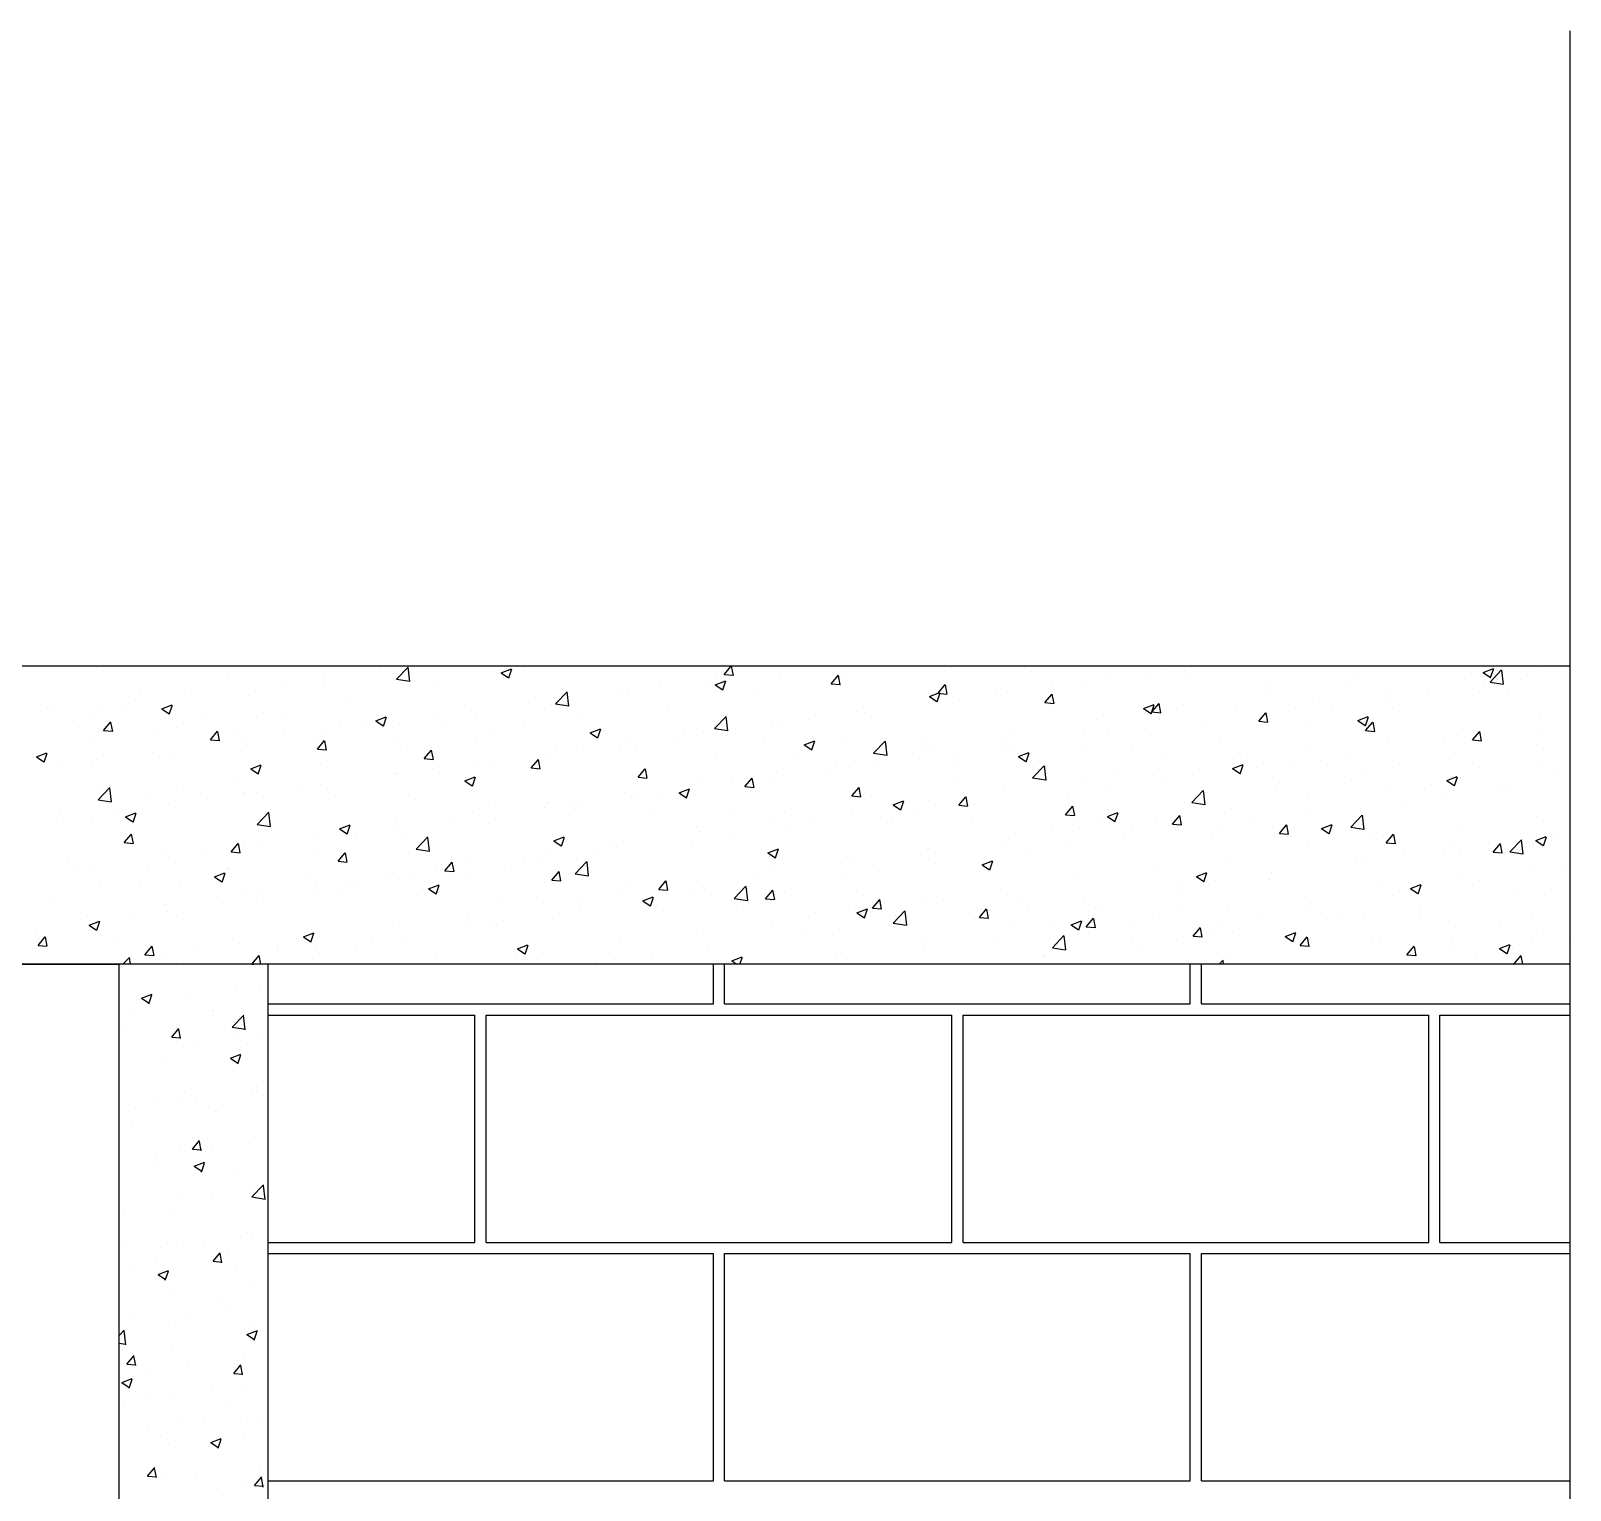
# Model space of a CAD drawing. Header units: metres. Extents: x 605 to 716, y 216 to 296.
# Drawn here: x 622.98 to 624.432, y 228.005 to 229.382 of the extents above; entities that cross this region are included whole.
import ezdxf

# ---------------------------------------------------------------- set-up
doc = ezdxf.new("R2010")
doc.units = ezdxf.units.M
doc.layers.add('1', color=1, linetype='Continuous')

# ---------------------------------------------------------------- blocks, each defined once
blk = doc.blocks.new('A$C1A3C141D')
at = {"color": 0}
for p, q in [((299.083, -86.053), (299.083, 185.299)), ((299.083, 155.626), (73.046, 155.626)), ((299.083, 141.706), (73.046, 141.706)), ((140.825, 141.706), (231.304, 141.706)), ((231.304, 141.706), (231.304, -53.171)), ((238.264, 141.706), (238.264, -53.171))]:
    blk.add_line(p, q, dxfattribs=at)
at = {"color": 2}
for p, q in [((230.259, 155.573), (230.259, 155.573)), ((243.489, 155.507), (243.489, 155.507)), ((244.268, 155.017), (244.81, 155.582)), ((244.895, 154.914), (244.819, 155.574)), ((249.158, 155.317), (249.645, 155.504)), ((249.158, 155.317), (249.504, 155.083)), ((249.513, 155.076), (249.654, 155.497)), ((250.235, 155.559), (250.235, 155.559)), ((259.579, 155.236), (259.906, 155.626)), ((260.004, 155.192), (259.923, 155.626)), ((262.202, 155.311), (262.202, 155.311)), ((270.192, 155.547), (270.192, 155.547)), ((273.907, 155.39), (273.907, 155.39)), ((280.009, 155.464), (280.009, 155.464)), ((281.06, 155.445), (281.06, 155.445)), ((295.015, 155.332), (295.502, 155.519)), ((295.015, 155.332), (295.361, 155.099)), ((295.34, 154.885), (295.882, 155.45)), ((295.37, 155.091), (295.511, 155.512)), ((295.968, 154.781), (295.891, 155.442)), ((297.759, 155.572), (297.759, 155.572)), ((236.391, 154.997), (236.391, 154.997)), ((239.111, 154.931), (239.111, 154.931)), ((240.853, 155.16), (240.853, 155.16)), ((240.879, 154.713), (240.879, 154.713)), ((244.268, 155.017), (244.887, 154.921)), ((244.493, 155.235), (244.493, 155.235)), ((246.176, 154.862), (246.176, 154.862)), ((256.57, 154.725), (256.57, 154.725)), ((258.686, 154.866), (258.686, 154.866)), ((259.16, 154.76), (259.647, 154.947)), ((259.16, 154.76), (259.506, 154.526)), ((259.206, 155.072), (259.206, 155.072)), ((259.515, 154.519), (259.656, 154.939)), ((259.579, 155.236), (259.995, 155.199)), ((264.571, 154.799), (264.906, 155.199)), ((264.571, 154.799), (264.987, 154.762)), ((264.996, 154.755), (264.915, 155.191)), ((265.07, 155.213), (265.07, 155.213)), ((269.563, 154.362), (269.898, 154.762)), ((269.988, 154.318), (269.907, 154.754)), ((274.922, 154.637), (274.922, 154.637)), ((276.436, 154.974), (276.436, 154.974)), ((277.622, 155.233), (277.622, 155.233)), ((279.318, 155.216), (279.318, 155.216)), ((281.338, 155.076), (281.338, 155.076)), ((285.053, 154.919), (285.053, 154.919)), ((288.769, 154.762), (288.769, 154.762)), ((289.136, 155.241), (289.136, 155.241)), ((290.629, 154.604), (290.629, 154.604)), ((292.484, 154.605), (292.484, 154.605)), ((294.144, 155.05), (294.144, 155.05)), ((295.035, 154.781), (295.035, 154.781)), ((295.34, 154.885), (295.959, 154.789)), ((296.777, 155.01), (296.777, 155.01)), ((298.922, 155.106), (298.922, 155.106)), ((232.079, 154.005), (232.079, 154.005)), ((232.332, 154.3), (232.332, 154.3)), ((234.715, 154.352), (234.715, 154.352)), ((237.363, 154.268), (237.363, 154.268)), ((242.117, 154.165), (242.117, 154.165)), ((250.432, 153.917), (250.432, 153.917)), ((251.498, 153.854), (251.498, 153.854)), ((251.696, 153.865), (252.238, 154.43)), ((251.696, 153.865), (252.314, 153.769)), ((252.323, 153.762), (252.246, 154.422)), ((254.827, 154.496), (254.827, 154.496)), ((255.113, 154.376), (255.113, 154.376)), ((261.011, 154.517), (261.011, 154.517)), ((269.162, 154.202), (269.65, 154.389)), ((269.162, 154.202), (269.509, 153.969)), ((269.305, 154.006), (269.305, 154.006)), ((269.517, 153.961), (269.659, 154.382)), ((269.563, 154.362), (269.979, 154.326)), ((270.544, 154.061), (270.544, 154.061)), ((272.286, 154.29), (272.286, 154.29)), ((272.821, 154.452), (272.821, 154.452)), ((274.555, 153.925), (274.891, 154.325)), ((274.555, 153.925), (274.971, 153.889)), ((274.98, 153.881), (274.899, 154.318)), ((279.547, 153.489), (279.883, 153.888)), ((279.972, 153.445), (279.891, 153.881)), ((285.077, 154.544), (285.077, 154.544)), ((287.055, 154.114), (287.055, 154.114)), ((288.003, 153.855), (288.003, 153.855)), ((290.639, 154.202), (290.639, 154.202)), ((294.863, 154.409), (294.863, 154.409)), ((296.199, 154.448), (296.199, 154.448)), ((227.967, 153.718), (227.967, 153.718)), ((228.273, 153.603), (228.273, 153.603)), ((230.175, 153.256), (230.175, 153.256)), ((230.337, 153.775), (230.337, 153.775)), ((231.683, 153.561), (231.683, 153.561)), ((233.308, 153.63), (233.795, 153.817)), ((233.308, 153.63), (233.654, 153.396)), ((233.663, 153.389), (233.804, 153.809)), ((233.79, 153.778), (233.79, 153.778)), ((235.398, 153.404), (235.398, 153.404)), ((238.058, 153.469), (238.058, 153.469)), ((239.114, 153.247), (239.114, 153.247)), ((243.31, 153.072), (243.797, 153.259)), ((243.665, 152.831), (243.806, 153.252)), ((246.053, 153.341), (246.053, 153.341)), ((247.796, 153.57), (247.796, 153.57)), ((247.982, 153.408), (247.982, 153.408)), ((256.952, 153.82), (256.952, 153.82)), ((259.123, 152.713), (259.666, 153.278)), ((259.751, 152.61), (259.674, 153.27)), ((263.513, 153.135), (263.513, 153.135)), ((265.732, 153.516), (265.732, 153.516)), ((266.148, 153.482), (266.148, 153.482)), ((276.959, 153.151), (276.959, 153.151)), ((279.165, 153.645), (279.652, 153.832)), ((279.165, 153.645), (279.511, 153.411)), ((279.52, 153.404), (279.661, 153.824)), ((279.547, 153.489), (279.963, 153.452)), ((279.925, 153.147), (279.925, 153.147)), ((281.018, 153.847), (281.018, 153.847)), ((283.44, 153.592), (283.44, 153.592)), ((284.539, 153.052), (284.875, 153.452)), ((284.964, 153.008), (284.883, 153.444)), ((286.261, 153.626), (286.261, 153.626)), ((289.167, 153.087), (289.654, 153.274)), ((289.522, 152.846), (289.663, 153.267)), ((290.804, 153.713), (290.804, 153.713)), ((297.674, 153.255), (297.674, 153.255)), ((229.435, 152.783), (229.435, 152.783)), ((230.592, 152.621), (230.928, 153.021)), ((230.592, 152.621), (231.008, 152.584)), ((231.017, 152.577), (230.936, 153.013)), ((233.15, 152.626), (233.15, 152.626)), ((233.999, 152.772), (233.999, 152.772)), ((235.584, 152.184), (235.92, 152.584)), ((236.009, 152.14), (235.928, 152.576)), ((236.866, 152.469), (236.866, 152.469)), ((239.022, 152.415), (239.022, 152.415)), ((241.658, 152.762), (241.658, 152.762)), ((242.829, 153.09), (242.829, 153.09)), ((243.31, 153.072), (243.656, 152.839)), ((244.409, 152.918), (244.409, 152.918)), ((246.544, 152.933), (246.544, 152.933)), ((248.834, 152.426), (248.834, 152.426)), ((250.26, 152.776), (250.26, 152.776)), ((252.893, 153.123), (252.893, 153.123)), ((253.312, 152.515), (253.8, 152.702)), ((253.312, 152.515), (253.658, 152.281)), ((253.667, 152.274), (253.808, 152.694)), ((253.975, 152.619), (253.975, 152.619)), ((257.69, 152.462), (257.69, 152.462)), ((258.602, 152.549), (258.602, 152.549)), ((259.123, 152.713), (259.742, 152.617)), ((261.77, 152.906), (261.77, 152.906)), ((262.117, 152.994), (262.117, 152.994)), ((272.901, 152.454), (272.901, 152.454)), ((276.351, 152.657), (276.351, 152.657)), ((277.487, 152.471), (277.487, 152.471)), ((279.229, 152.7), (279.229, 152.7)), ((281.865, 153.047), (281.865, 153.047)), ((284.539, 153.052), (284.955, 153.015)), ((286.745, 153.016), (286.745, 153.016)), ((289.167, 153.087), (289.513, 152.854)), ((289.531, 152.615), (289.867, 153.015)), ((289.531, 152.615), (289.947, 152.579)), ((289.956, 152.571), (289.876, 153.007)), ((294.059, 152.733), (294.059, 152.733)), ((294.523, 152.178), (294.859, 152.578)), ((294.948, 152.134), (294.868, 152.571)), ((297.582, 152.612), (297.582, 152.612)), ((229.941, 152.075), (229.941, 152.075)), ((235.584, 152.184), (236, 152.148)), ((237.278, 151.951), (237.278, 151.951)), ((237.28, 152.185), (237.28, 152.185)), ((240.576, 151.747), (240.912, 152.147)), ((240.576, 151.747), (240.992, 151.711)), ((240.581, 152.312), (240.581, 152.312)), ((240.794, 152.396), (240.794, 152.396)), ((241.001, 151.703), (240.921, 152.14)), ((244.296, 152.155), (244.296, 152.155)), ((244.775, 151.73), (244.775, 151.73)), ((245.568, 151.311), (245.904, 151.71)), ((245.993, 151.267), (245.913, 151.703)), ((248.012, 151.998), (248.012, 151.998)), ((251.727, 151.841), (251.727, 151.841)), ((252.996, 151.751), (252.996, 151.751)), ((254.739, 151.98), (254.739, 151.98)), ((255.028, 152.059), (255.028, 152.059)), ((257.375, 152.327), (257.375, 152.327)), ((261.406, 152.305), (261.406, 152.305)), ((263.315, 151.957), (263.802, 152.144)), ((263.315, 151.957), (263.661, 151.724)), ((263.67, 151.716), (263.811, 152.137)), ((265.121, 152.148), (265.121, 152.148)), ((266.551, 151.561), (267.093, 152.126)), ((267.179, 151.458), (267.102, 152.118)), ((268.836, 151.991), (268.836, 151.991)), ((268.842, 151.757), (268.842, 151.757)), ((272.552, 151.834), (272.552, 151.834)), ((272.736, 152.135), (272.736, 152.135)), ((273.091, 151.892), (273.091, 151.892)), ((282.686, 152.319), (282.686, 152.319)), ((286.97, 151.797), (286.97, 151.797)), ((290.544, 152.287), (290.544, 152.287)), ((293.204, 152.036), (293.204, 152.036)), ((294.523, 152.178), (294.939, 152.142)), ((294.946, 152.265), (294.946, 152.265)), ((297.521, 151.974), (297.521, 151.974)), ((227.46, 151.385), (227.947, 151.572)), ((227.46, 151.385), (227.806, 151.151)), ((227.815, 151.144), (227.956, 151.564)), ((228.506, 151.03), (228.506, 151.03)), ((230.248, 151.26), (230.248, 151.26)), ((232.884, 151.607), (232.884, 151.607)), ((233.705, 151.461), (233.705, 151.461)), ((237.462, 150.827), (237.949, 151.014)), ((237.817, 150.586), (237.958, 151.007)), ((240.716, 151.033), (240.716, 151.033)), ((245.568, 151.311), (245.984, 151.274)), ((247.898, 151.091), (247.898, 151.091)), ((248.601, 151.172), (248.601, 151.172)), ((250.56, 150.874), (250.896, 151.274)), ((250.985, 150.83), (250.905, 151.266)), ((251.413, 151.537), (251.413, 151.537)), ((255.442, 151.684), (255.442, 151.684)), ((259.158, 151.527), (259.158, 151.527)), ((262.873, 151.37), (262.873, 151.37)), ((264.783, 151.061), (264.783, 151.061)), ((265.647, 151.199), (265.647, 151.199)), ((266.551, 151.561), (267.17, 151.465)), ((266.589, 151.213), (266.589, 151.213)), ((268.713, 151.316), (268.713, 151.316)), ((269.221, 151.689), (269.221, 151.689)), ((270.304, 151.056), (270.304, 151.056)), ((270.455, 151.545), (270.455, 151.545)), ((273.317, 151.4), (273.804, 151.587)), ((273.317, 151.4), (273.663, 151.166)), ((273.672, 151.159), (273.813, 151.58)), ((273.979, 150.409), (274.521, 150.974)), ((276.267, 151.677), (276.267, 151.677)), ((278.627, 151.623), (278.627, 151.623)), ((279.982, 151.52), (279.982, 151.52)), ((283.319, 150.843), (283.806, 151.03)), ((283.356, 151.276), (283.356, 151.276)), ((283.674, 150.602), (283.815, 151.022)), ((283.698, 151.363), (283.698, 151.363)), ((286.172, 151.11), (286.172, 151.11)), ((287.413, 151.206), (287.413, 151.206)), ((288.808, 151.457), (288.808, 151.457)), ((291.129, 151.049), (291.129, 151.049)), ((293.462, 151.277), (293.462, 151.277)), ((230.09, 150.939), (230.09, 150.939)), ((236.658, 150.336), (236.658, 150.336)), ((237.462, 150.827), (237.808, 150.594)), ((244.223, 150.595), (244.223, 150.595)), ((244.324, 150.601), (244.324, 150.601)), ((245.965, 150.825), (245.965, 150.825)), ((247.464, 150.27), (247.952, 150.457)), ((247.464, 150.27), (247.811, 150.036)), ((247.819, 150.029), (247.96, 150.45)), ((250.56, 150.874), (250.976, 150.837)), ((255.552, 150.437), (255.888, 150.837)), ((255.552, 150.437), (255.968, 150.401)), ((255.977, 150.393), (255.897, 150.829)), ((260.545, 150), (260.88, 150.4)), ((260.724, 150.364), (260.724, 150.364)), ((260.969, 149.956), (260.889, 150.393)), ((261.682, 150.39), (261.682, 150.39)), ((262.032, 150.678), (262.032, 150.678)), ((264.318, 150.737), (264.318, 150.737)), ((273.979, 150.409), (274.598, 150.313)), ((274.019, 150.899), (274.019, 150.899)), ((274.607, 150.305), (274.53, 150.966)), ((274.568, 150.926), (274.568, 150.926)), ((276.267, 150.34), (276.267, 150.34)), ((277.735, 150.742), (277.735, 150.742)), ((279.84, 150.83), (279.84, 150.83)), ((280.034, 150.302), (280.034, 150.302)), ((281.45, 150.585), (281.45, 150.585)), ((283.319, 150.843), (283.665, 150.609)), ((284.43, 150.881), (284.43, 150.881)), ((285.165, 150.428), (285.165, 150.428)), ((288.881, 150.271), (288.881, 150.271)), ((289.403, 150.58), (289.403, 150.58)), ((293.321, 150.285), (293.809, 150.472)), ((293.321, 150.285), (293.668, 150.052)), ((293.676, 150.044), (293.818, 150.465)), ((293.975, 150.416), (293.975, 150.416)), ((294.844, 150.892), (294.844, 150.892)), ((297.59, 150.938), (297.59, 150.938)), ((298.559, 150.735), (298.559, 150.735)), ((230.298, 150.023), (230.298, 150.023)), ((230.335, 149.389), (230.877, 149.954)), ((230.962, 149.286), (230.886, 149.947)), ((232.599, 149.64), (232.599, 149.64)), ((234.014, 149.866), (234.014, 149.866)), ((237.191, 149.67), (237.191, 149.67)), ((237.194, 149.634), (237.194, 149.634)), ((237.729, 149.709), (237.729, 149.709)), ((239.827, 150.017), (239.827, 150.017)), ((240.709, 150.08), (240.709, 150.08)), ((241.444, 149.552), (241.444, 149.552)), ((254.943, 149.742), (254.943, 149.742)), ((255.544, 149.582), (255.544, 149.582)), ((256.665, 149.667), (256.665, 149.667)), ((257.467, 149.713), (257.954, 149.9)), ((257.467, 149.713), (257.813, 149.479)), ((257.822, 149.472), (257.963, 149.892)), ((258.517, 150.232), (258.517, 150.232)), ((259.939, 150.161), (259.939, 150.161)), ((260.545, 150), (260.961, 149.964)), ((265.537, 149.564), (265.872, 149.963)), ((265.537, 149.564), (265.953, 149.527)), ((265.961, 149.52), (265.881, 149.956)), ((270.509, 150.229), (270.509, 150.229)), ((272.652, 149.818), (272.652, 149.818)), ((275.656, 149.726), (275.656, 149.726)), ((277.398, 149.955), (277.398, 149.955)), ((281.407, 149.257), (281.949, 149.822)), ((282.035, 149.153), (281.958, 149.814)), ((285.344, 149.884), (285.344, 149.884)), ((290.459, 149.97), (290.459, 149.97)), ((292.596, 150.114), (292.596, 150.114)), ((295.751, 149.867), (295.751, 149.867)), ((296.311, 149.957), (296.311, 149.957)), ((228.54, 148.943), (228.54, 148.943)), ((230.335, 149.389), (230.954, 149.293)), ((231.053, 148.862), (231.053, 148.862)), ((233.62, 149.144), (233.62, 149.144)), ((235.449, 149.44), (235.449, 149.44)), ((245.16, 149.395), (245.16, 149.395)), ((248.875, 149.238), (248.875, 149.238)), ((251.165, 149.005), (251.165, 149.005)), ((251.329, 149.22), (251.329, 149.22)), ((252.59, 149.081), (252.59, 149.081)), ((252.606, 148.97), (252.606, 148.97)), ((252.908, 149.235), (252.908, 149.235)), ((256.306, 148.924), (256.306, 148.924)), ((262.391, 148.836), (262.391, 148.836)), ((265.563, 148.882), (265.563, 148.882)), ((266.45, 149.532), (266.45, 149.532)), ((267.469, 149.155), (267.956, 149.342)), ((267.469, 149.155), (267.815, 148.922)), ((267.824, 148.914), (267.965, 149.335)), ((269.136, 149.372), (269.136, 149.372)), ((270.529, 149.127), (270.864, 149.527)), ((270.529, 149.127), (270.945, 149.09)), ((270.953, 149.083), (270.873, 149.519)), ((271.26, 149.147), (271.26, 149.147)), ((275.521, 148.69), (275.856, 149.09)), ((275.945, 148.646), (275.865, 149.082)), ((281.285, 149.187), (281.285, 149.187)), ((281.407, 149.257), (282.026, 149.161)), ((283.271, 148.959), (283.271, 148.959)), ((286.886, 149.48), (286.886, 149.48)), ((291.373, 149.291), (291.373, 149.291)), ((293.115, 149.52), (293.115, 149.52)), ((228.417, 148.515), (228.417, 148.515)), ((230.005, 148.622), (230.005, 148.622)), ((231.614, 148.583), (232.102, 148.77)), ((231.614, 148.583), (231.96, 148.349)), ((231.969, 148.342), (232.11, 148.762)), ((237.762, 148.237), (238.305, 148.802)), ((237.762, 148.237), (238.381, 148.141)), ((238.39, 148.134), (238.313, 148.795)), ((241.616, 148.025), (242.104, 148.212)), ((241.971, 147.784), (242.113, 148.205)), ((244.24, 148.284), (244.24, 148.284)), ((246.77, 148.427), (246.77, 148.427)), ((247.813, 148.775), (247.813, 148.775)), ((248.547, 148.274), (248.547, 148.274)), ((258.333, 148.139), (258.333, 148.139)), ((260.021, 148.767), (260.021, 148.767)), ((261.948, 148.361), (261.948, 148.361)), ((263.736, 148.61), (263.736, 148.61)), ((266.882, 148.571), (266.882, 148.571)), ((267.452, 148.453), (267.452, 148.453)), ((268.624, 148.8), (268.624, 148.8)), ((271.167, 148.296), (271.167, 148.296)), ((274.882, 148.139), (274.882, 148.139)), ((275.521, 148.69), (275.937, 148.654)), ((277.226, 148.49), (277.226, 148.49)), ((277.471, 148.598), (277.959, 148.785)), ((277.471, 148.598), (277.817, 148.364)), ((277.826, 148.357), (277.967, 148.777)), ((279.755, 148.513), (279.755, 148.513)), ((280.513, 148.253), (280.848, 148.653)), ((280.513, 148.253), (280.929, 148.217)), ((280.938, 148.209), (280.857, 148.646)), ((282.599, 148.136), (282.599, 148.136)), ((284.341, 148.365), (284.341, 148.365)), ((285.505, 147.817), (285.84, 148.216)), ((285.93, 147.773), (285.849, 148.209)), ((286.977, 148.712), (286.977, 148.712)), ((287.474, 148.04), (287.961, 148.227)), ((287.829, 147.799), (287.97, 148.22)), ((288.835, 148.105), (289.377, 148.67)), ((288.835, 148.105), (289.454, 148.009)), ((289.463, 148.001), (289.386, 148.662)), ((293.89, 148.099), (293.89, 148.099)), ((297.505, 148.621), (297.505, 148.621)), ((231.558, 147.386), (231.893, 147.786)), ((231.558, 147.386), (231.974, 147.349)), ((231.983, 147.342), (231.902, 147.778)), ((240.625, 147.763), (240.625, 147.763)), ((241.616, 148.025), (241.963, 147.792)), ((242.392, 147.85), (242.392, 147.85)), ((244.134, 148.08), (244.134, 148.08)), ((244.488, 147.577), (244.488, 147.577)), ((245.19, 147.085), (245.732, 147.65)), ((245.818, 146.982), (245.741, 147.643)), ((251.619, 147.468), (252.106, 147.655)), ((251.619, 147.468), (251.965, 147.234)), ((251.974, 147.227), (252.115, 147.647)), ((254.274, 147.442), (254.274, 147.442)), ((254.859, 147.425), (254.859, 147.425)), ((258.108, 147.416), (258.108, 147.416)), ((258.432, 147.915), (258.432, 147.915)), ((259.851, 147.645), (259.851, 147.645)), ((262.487, 147.992), (262.487, 147.992)), ((272.567, 147.501), (272.567, 147.501)), ((273.167, 147.793), (273.167, 147.793)), ((276.182, 148.023), (276.182, 148.023)), ((278.203, 147.557), (278.203, 147.557)), ((278.598, 147.982), (278.598, 147.982)), ((282.313, 147.825), (282.313, 147.825)), ((285.505, 147.817), (285.921, 147.78)), ((286.029, 147.668), (286.029, 147.668)), ((287.474, 148.04), (287.82, 147.807)), ((289.744, 147.511), (289.744, 147.511)), ((290.375, 147.654), (290.375, 147.654)), ((290.497, 147.38), (290.832, 147.78)), ((290.497, 147.38), (290.913, 147.343)), ((290.922, 147.336), (290.841, 147.772)), ((296.263, 146.953), (296.805, 147.518)), ((296.891, 146.849), (296.814, 147.51)), ((297.234, 147.821), (297.234, 147.821)), ((297.476, 147.483), (297.963, 147.67)), ((297.476, 147.483), (297.822, 147.249)), ((297.831, 147.242), (297.972, 147.663)), ((298.316, 147.701), (298.316, 147.701)), ((233.536, 146.827), (233.536, 146.827)), ((233.618, 146.695), (233.618, 146.695)), ((235.36, 146.925), (235.36, 146.925)), ((236.55, 146.949), (236.885, 147.349)), ((236.55, 146.949), (236.966, 146.912)), ((236.975, 146.905), (236.894, 147.341)), ((237.109, 147.317), (237.109, 147.317)), ((237.996, 147.272), (237.996, 147.272)), ((240.429, 146.88), (240.429, 146.88)), ((241.542, 146.512), (241.877, 146.912)), ((241.967, 146.468), (241.886, 146.905)), ((245.19, 147.085), (245.809, 146.989)), ((250.215, 146.746), (250.215, 146.746)), ((251.244, 146.903), (251.244, 146.903)), ((253.713, 146.837), (253.713, 146.837)), ((261.621, 146.91), (262.108, 147.097)), ((261.621, 146.91), (261.967, 146.677)), ((261.976, 146.669), (262.117, 147.09)), ((269.052, 147.056), (269.052, 147.056)), ((269.108, 147.097), (269.108, 147.097)), ((273.825, 146.981), (273.825, 146.981)), ((275.567, 147.21), (275.567, 147.21)), ((286.801, 147.164), (286.801, 147.164)), ((291.284, 146.775), (291.284, 146.775)), ((293.175, 147.124), (293.175, 147.124)), ((293.459, 147.354), (293.459, 147.354)), ((293.92, 147.122), (293.92, 147.122)), ((295.489, 146.943), (295.825, 147.343)), ((295.489, 146.943), (295.905, 146.907)), ((295.914, 146.899), (295.833, 147.335)), ((296.263, 146.953), (296.882, 146.857)), ((297.175, 147.197), (297.175, 147.197)), ((228.943, 146.466), (228.943, 146.466)), ((229.222, 146.117), (229.222, 146.117)), ((229.921, 146.305), (229.921, 146.305)), ((232.658, 146.309), (232.658, 146.309)), ((235.769, 145.78), (236.256, 145.967)), ((236.124, 145.539), (236.265, 145.96)), ((236.37, 146.184), (236.37, 146.184)), ((236.374, 146.152), (236.374, 146.152)), ((240.089, 145.995), (240.089, 145.995)), ((241.542, 146.512), (241.958, 146.476)), ((244.155, 145.968), (244.155, 145.968)), ((246.156, 146.049), (246.156, 146.049)), ((246.534, 146.075), (246.87, 146.475)), ((246.534, 146.075), (246.95, 146.039)), ((246.959, 146.032), (246.878, 146.468)), ((247.728, 146.458), (247.728, 146.458)), ((249.334, 146.26), (249.334, 146.26)), ((251.077, 146.49), (251.077, 146.49)), ((251.526, 145.639), (251.862, 146.039)), ((251.951, 145.595), (251.87, 146.031)), ((252.618, 145.933), (253.16, 146.498)), ((253.246, 145.83), (253.169, 146.491)), ((261.863, 146.044), (261.863, 146.044)), ((265.049, 146.4), (265.049, 146.4)), ((265.478, 146.566), (265.478, 146.566)), ((266.794, 146.055), (266.794, 146.055)), ((269.429, 146.402), (269.429, 146.402)), ((271.623, 146.353), (272.111, 146.54)), ((271.623, 146.353), (271.97, 146.119)), ((271.978, 146.112), (272.12, 146.533)), ((279.671, 146.196), (279.671, 146.196)), ((281.626, 145.796), (282.113, 145.983)), ((281.981, 145.555), (282.122, 145.975)), ((283.186, 146.642), (283.186, 146.642)), ((285.146, 145.967), (285.146, 145.967)), ((289.116, 146.428), (289.116, 146.428)), ((289.542, 146.546), (289.542, 146.546)), ((297.42, 146.304), (297.42, 146.304)), ((298.901, 146.293), (298.901, 146.293)), ((230.41, 145.531), (230.41, 145.531)), ((232.311, 145.487), (232.311, 145.487)), ((234.126, 145.374), (234.126, 145.374)), ((235.769, 145.78), (236.115, 145.547)), ((240.54, 145.446), (240.54, 145.446)), ((242.097, 145.352), (242.097, 145.352)), ((242.303, 145.335), (242.303, 145.335)), ((243.804, 145.838), (243.804, 145.838)), ((244.939, 145.682), (244.939, 145.682)), ((245.771, 145.223), (246.258, 145.41)), ((245.771, 145.223), (246.117, 144.989)), ((246.126, 144.982), (246.267, 145.403)), ((247.52, 145.681), (247.52, 145.681)), ((251.235, 145.524), (251.235, 145.524)), ((251.526, 145.639), (251.942, 145.602)), ((252.618, 145.933), (253.237, 145.837)), ((254.95, 145.367), (254.95, 145.367)), ((256.518, 145.202), (256.854, 145.602)), ((256.943, 145.158), (256.862, 145.594)), ((258.348, 145.598), (258.348, 145.598)), ((260.046, 144.781), (260.588, 145.346)), ((260.674, 144.678), (260.597, 145.339)), ((260.656, 145.247), (260.656, 145.247)), ((260.991, 145.703), (260.991, 145.703)), ((265.051, 145.826), (265.051, 145.826)), ((276.097, 145.706), (276.097, 145.706)), ((280.768, 145.391), (280.768, 145.391)), ((281.626, 145.796), (281.972, 145.562)), ((282.51, 145.62), (282.51, 145.62)), ((285.057, 145.731), (285.057, 145.731)), ((290.29, 145.337), (290.29, 145.337)), ((291.628, 145.238), (292.115, 145.425)), ((291.628, 145.238), (291.974, 145.005)), ((291.983, 144.997), (292.124, 145.418)), ((293.805, 145.782), (293.805, 145.782)), ((294.842, 145.596), (294.842, 145.596)), ((228.252, 144.79), (228.252, 144.79)), ((233.451, 144.51), (233.451, 144.51)), ((236.165, 144.527), (236.165, 144.527)), ((237.025, 145), (237.025, 145)), ((237.841, 145.217), (237.841, 145.217)), ((238.038, 144.655), (238.038, 144.655)), ((240.561, 145.105), (240.561, 145.105)), ((241.556, 145.06), (241.556, 145.06)), ((245.272, 144.903), (245.272, 144.903)), ((248.987, 144.747), (248.987, 144.747)), ((251.159, 144.586), (251.159, 144.586)), ((252.702, 144.59), (252.702, 144.59)), ((254.774, 145.108), (254.774, 145.108)), ((255.773, 144.666), (256.261, 144.853)), ((255.773, 144.666), (256.119, 144.432)), ((256.128, 144.425), (256.269, 144.845)), ((256.277, 144.67), (256.277, 144.67)), ((256.518, 145.202), (256.934, 145.166)), ((256.932, 145.007), (256.932, 145.007)), ((258.02, 144.9), (258.02, 144.9)), ((258.666, 145.21), (258.666, 145.21)), ((260.046, 144.781), (260.665, 144.685)), ((261.51, 144.765), (261.846, 145.165)), ((261.51, 144.765), (261.926, 144.729)), ((261.935, 144.721), (261.854, 145.158)), ((262.381, 145.053), (262.381, 145.053)), ((266.096, 144.897), (266.096, 144.897)), ((266.502, 144.328), (266.838, 144.728)), ((266.927, 144.285), (266.847, 144.721)), ((268.967, 144.739), (268.967, 144.739)), ((269.812, 144.74), (269.812, 144.74)), ((272.482, 145.184), (272.482, 145.184)), ((273.527, 144.583), (273.527, 144.583)), ((276.372, 144.812), (276.372, 144.812)), ((280.998, 145.034), (280.998, 145.034)), ((286.717, 144.847), (286.717, 144.847)), ((290.783, 144.899), (290.783, 144.899)), ((296.485, 144.956), (296.485, 144.956)), ((298.227, 145.185), (298.227, 145.185)), ((229.836, 143.988), (229.836, 143.988)), ((231.787, 143.95), (231.787, 143.95)), ((233.529, 144.18), (233.529, 144.18)), ((233.979, 143.959), (233.979, 143.959)), ((247.644, 144.141), (247.644, 144.141)), ((251.882, 144.092), (251.882, 144.092)), ((252.873, 144.31), (252.873, 144.31)), ((256.418, 144.433), (256.418, 144.433)), ((260.133, 144.276), (260.133, 144.276)), ((263.849, 144.119), (263.849, 144.119)), ((265.393, 144.249), (265.393, 144.249)), ((265.776, 144.108), (266.263, 144.295)), ((265.776, 144.108), (266.122, 143.875)), ((266.131, 143.867), (266.272, 144.288)), ((266.502, 144.328), (266.918, 144.292)), ((267.474, 143.629), (268.016, 144.194)), ((267.564, 143.962), (267.564, 143.962)), ((268.102, 143.526), (268.025, 144.187)), ((271.279, 143.805), (271.279, 143.805)), ((271.494, 143.892), (271.83, 144.292)), ((271.494, 143.892), (271.91, 143.855)), ((271.919, 143.848), (271.839, 144.284)), ((271.994, 144.236), (271.994, 144.236)), ((273.736, 144.465), (273.736, 144.465)), ((276.486, 143.455), (276.822, 143.855)), ((276.911, 143.411), (276.831, 143.847)), ((276.939, 144.337), (276.939, 144.337)), ((277.242, 144.426), (277.242, 144.426)), ((279.586, 143.879), (279.586, 143.879)), ((280.958, 144.269), (280.958, 144.269)), ((283.102, 144.325), (283.102, 144.325)), ((284.673, 144.112), (284.673, 144.112)), ((286.724, 144.203), (286.724, 144.203)), ((287.711, 143.801), (287.711, 143.801)), ((288.389, 143.955), (288.389, 143.955)), ((289.453, 144.03), (289.453, 144.03)), ((292.089, 144.377), (292.089, 144.377)), ((292.104, 143.798), (292.104, 143.798)), ((297.336, 143.987), (297.336, 143.987)), ((227.391, 143.372), (227.391, 143.372)), ((229.92, 143.262), (229.92, 143.262)), ((229.921, 143.536), (230.408, 143.723)), ((229.921, 143.536), (230.267, 143.302)), ((230.276, 143.295), (230.417, 143.715)), ((239.923, 142.978), (240.41, 143.165)), ((240.278, 142.737), (240.419, 143.158)), ((240.455, 143.129), (240.455, 143.129)), ((244.07, 143.651), (244.07, 143.651)), ((247.504, 143.515), (247.504, 143.515)), ((248.814, 143.613), (248.814, 143.613)), ((249.246, 143.745), (249.246, 143.745)), ((258.263, 143.281), (258.263, 143.281)), ((261.779, 143.727), (261.779, 143.727)), ((263.22, 143.08), (263.22, 143.08)), ((264.963, 143.31), (264.963, 143.31)), ((267.474, 143.629), (268.093, 143.533)), ((267.599, 143.657), (267.599, 143.657)), ((272.88, 143.641), (272.88, 143.641)), ((274.995, 143.648), (274.995, 143.648)), ((275.778, 143.551), (276.265, 143.738)), ((275.778, 143.551), (276.124, 143.317)), ((276.013, 143.389), (276.013, 143.389)), ((276.133, 143.31), (276.274, 143.73)), ((276.486, 143.455), (276.902, 143.419)), ((278.71, 143.491), (278.71, 143.491)), ((281.478, 143.018), (281.814, 143.418)), ((281.903, 142.974), (281.823, 143.411)), ((282.425, 143.334), (282.425, 143.334)), ((282.666, 143.506), (282.666, 143.506)), ((283.315, 143.222), (283.315, 143.222)), ((285.78, 142.993), (286.267, 143.18)), ((286.135, 142.752), (286.276, 143.173)), ((286.141, 143.177), (286.141, 143.177)), ((293.721, 143.465), (293.721, 143.465)), ((295.819, 143.641), (295.819, 143.641)), ((297.5, 143.161), (297.5, 143.161)), ((227.531, 142.587), (227.867, 142.987)), ((227.531, 142.587), (227.947, 142.551)), ((227.558, 142.929), (227.558, 142.929)), ((227.956, 142.543), (227.876, 142.98)), ((231.273, 142.772), (231.273, 142.772)), ((232.523, 142.15), (232.859, 142.55)), ((232.948, 142.107), (232.868, 142.543)), ((234.989, 142.615), (234.989, 142.615)), ((236.94, 142.683), (236.94, 142.683)), ((238.704, 142.458), (238.704, 142.458)), ((238.73, 142.36), (238.73, 142.36)), ((239.923, 142.978), (240.269, 142.745)), ((240.472, 142.59), (240.472, 142.59)), ((243.108, 142.937), (243.108, 142.937)), ((244.755, 142.916), (244.755, 142.916)), ((249.925, 142.421), (250.413, 142.608)), ((249.925, 142.421), (250.272, 142.187)), ((250.28, 142.18), (250.421, 142.6)), ((254.69, 142.791), (254.69, 142.791)), ((258.825, 142.502), (258.825, 142.502)), ((268.821, 142.944), (268.821, 142.944)), ((268.882, 142.422), (268.882, 142.422)), ((272.398, 142.867), (272.398, 142.867)), ((274.902, 142.477), (275.444, 143.042)), ((274.902, 142.477), (275.521, 142.381)), ((275.53, 142.374), (275.453, 143.035)), ((278.607, 142.809), (278.607, 142.809)), ((278.937, 142.646), (278.937, 142.646)), ((280.679, 142.875), (280.679, 142.875)), ((281.478, 143.018), (281.894, 142.982)), ((285.78, 142.993), (286.126, 142.76)), ((286.471, 142.581), (286.806, 142.981)), ((286.471, 142.581), (286.887, 142.545)), ((286.632, 142.53), (286.632, 142.53)), ((286.895, 142.538), (286.815, 142.974)), ((289.856, 143.02), (289.856, 143.02)), ((290.205, 143.02), (290.205, 143.02)), ((291.463, 142.145), (291.798, 142.545)), ((291.887, 142.101), (291.807, 142.537)), ((293.441, 142.464), (293.441, 142.464)), ((293.571, 142.863), (293.571, 142.863)), ((295.782, 142.436), (296.27, 142.623)), ((295.782, 142.436), (296.129, 142.202)), ((296.137, 142.195), (296.279, 142.616)), ((296.396, 142.44), (296.396, 142.44)), ((297.287, 142.706), (297.287, 142.706)), ((299.032, 142.787), (299.032, 142.787)), ((231.496, 141.706), (231.799, 142.023)), ((231.844, 141.706), (231.808, 142.015)), ((232.523, 142.15), (232.939, 142.114)), ((233.366, 142.193), (233.366, 142.193)), ((234.334, 141.782), (234.334, 141.782)), ((237.516, 141.714), (237.851, 142.114)), ((237.516, 141.714), (237.602, 141.706)), ((237.934, 141.706), (237.86, 142.106)), ((240.696, 142.22), (240.696, 142.22)), ((242.42, 142.301), (242.42, 142.301)), ((246.135, 142.144), (246.135, 142.144)), ((247.559, 141.824), (247.559, 141.824)), ((249.85, 141.987), (249.85, 141.987)), ((251.075, 142.269), (251.075, 142.269)), ((253.566, 141.83), (253.566, 141.83)), ((254.446, 141.925), (254.446, 141.925)), ((256.189, 142.155), (256.189, 142.155)), ((259.928, 141.863), (260.415, 142.05)), ((259.928, 141.863), (260.161, 141.706)), ((260.311, 141.706), (260.424, 142.043)), ((264.762, 142.247), (264.762, 142.247)), ((265.309, 141.932), (265.309, 141.932)), ((271.905, 141.72), (271.905, 141.72)), ((274.541, 142.067), (274.541, 142.067)), ((274.548, 142.113), (274.548, 142.113)), ((282.695, 141.706), (282.872, 141.89)), ((282.901, 141.706), (282.881, 141.883)), ((283.017, 142.008), (283.017, 142.008)), ((289.383, 141.767), (289.383, 141.767)), ((291.463, 142.145), (291.879, 142.108)), ((294.654, 142.211), (294.654, 142.211)), ((296.455, 141.708), (296.79, 142.108)), ((296.455, 141.708), (296.475, 141.706)), ((296.872, 141.706), (296.799, 142.1)), ((232.368, 140.117), (232.856, 140.304)), ((232.709, 139.849), (232.85, 140.27)), ((236.803, 140.719), (236.803, 140.719)), ((237.914, 140.613), (237.914, 140.613)), ((232.368, 140.117), (232.714, 139.883)), ((232.408, 140.141), (232.408, 140.141)), ((234.399, 140.167), (234.399, 140.167)), ((235.668, 139.508), (235.668, 139.508)), ((231.609, 138.812), (231.609, 138.812)), ((231.991, 139.467), (231.991, 139.467)), ((235.707, 139.31), (235.707, 139.31)), ((236.597, 138.768), (237.14, 139.333)), ((236.597, 138.768), (237.216, 138.672)), ((237.21, 138.645), (237.133, 139.306)), ((233.777, 138.302), (234.113, 138.701)), ((233.777, 138.302), (234.193, 138.265)), ((234.188, 138.231), (234.107, 138.667)), ((236.715, 138.204), (236.715, 138.204)), ((237.83, 138.296), (237.83, 138.296)), ((234.314, 137.85), (234.314, 137.85)), ((234.972, 137.974), (234.972, 137.974)), ((236.523, 137.314), (237.01, 137.502)), ((236.523, 137.314), (236.869, 137.081)), ((236.863, 137.047), (237.004, 137.468)), ((237.336, 137.98), (237.336, 137.98)), ((233.277, 137.283), (233.277, 137.283)), ((237.745, 135.979), (237.745, 135.979)), ((233.141, 135.229), (233.141, 135.229)), ((234.23, 135.533), (234.23, 135.533)), ((234.351, 135.754), (234.351, 135.754)), ((234.884, 135.458), (234.884, 135.458)), ((237.52, 135.806), (237.52, 135.806)), ((238.067, 135.597), (238.067, 135.597)), ((232.103, 134.976), (232.103, 134.976)), ((235.819, 134.819), (235.819, 134.819)), ((235.935, 134.848), (235.935, 134.848)), ((231.876, 134.151), (231.876, 134.151)), ((234.145, 133.216), (234.145, 133.216)), ((234.743, 133.066), (235.078, 133.466)), ((234.743, 133.066), (235.159, 133.03)), ((235.153, 132.996), (235.073, 133.432)), ((235.689, 133.06), (235.689, 133.06)), ((237.66, 133.662), (237.66, 133.662)), ((231.31, 132.484), (231.31, 132.484)), ((233.053, 132.713), (233.053, 132.713)), ((234.829, 132.267), (235.316, 132.455)), ((235.17, 132), (235.311, 132.421)), ((232.967, 132.216), (232.967, 132.216)), ((234.829, 132.267), (235.175, 132.034)), ((236.682, 132.059), (236.682, 132.059)), ((234.06, 130.9), (234.06, 130.9)), ((237.52, 130.837), (238.062, 131.402)), ((237.576, 131.345), (237.576, 131.345)), ((238.133, 130.714), (238.056, 131.374)), ((238.253, 130.894), (238.253, 130.894)), ((233.858, 130.315), (233.858, 130.315)), ((235.648, 130.695), (235.648, 130.695)), ((237.52, 130.837), (238.139, 130.741)), ((231.589, 129.998), (231.589, 129.998)), ((237.316, 129.167), (237.316, 129.167)), ((237.491, 129.028), (237.491, 129.028)), ((231.611, 128.659), (231.611, 128.659)), ((233.257, 128.47), (233.257, 128.47)), ((233.976, 128.583), (233.976, 128.583)), ((235.327, 128.502), (235.327, 128.502)), ((235.709, 127.831), (236.044, 128.231)), ((236.119, 127.761), (236.038, 128.197)), ((236.422, 128.149), (236.422, 128.149)), ((238.165, 128.378), (238.165, 128.378)), ((232.027, 127.57), (232.027, 127.57)), ((233.079, 127.724), (233.079, 127.724)), ((233.136, 127.221), (233.623, 127.408)), ((233.476, 126.953), (233.617, 127.374)), ((235.709, 127.831), (236.125, 127.795)), ((236.794, 127.567), (236.794, 127.567)), ((233.136, 127.221), (233.482, 126.987)), ((237.407, 126.711), (237.407, 126.711)), ((233.891, 126.266), (233.891, 126.266)), ((235.915, 126.034), (235.915, 126.034)), ((231.856, 125.338), (231.856, 125.338)), ((234.591, 125.404), (234.591, 125.404)), ((236.334, 125.633), (236.334, 125.633)), ((231.304, 124.358), (231.557, 124.622)), ((231.628, 123.934), (231.551, 124.595)), ((233.942, 124.965), (233.942, 124.965)), ((237.29, 124.418), (237.777, 124.605)), ((237.29, 124.418), (237.636, 124.185)), ((237.322, 124.394), (237.322, 124.394)), ((237.631, 124.151), (237.772, 124.572)), ((237.657, 124.808), (237.657, 124.808)), ((231.304, 124.012), (231.634, 123.961)), ((233.806, 123.949), (233.806, 123.949)), ((231.682, 123.033), (232.018, 123.433)), ((231.682, 123.033), (232.098, 122.996)), ((232.093, 122.962), (232.012, 123.399)), ((236.674, 122.596), (237.01, 122.996)), ((237.085, 122.526), (237.004, 122.962)), ((237.139, 123.235), (237.139, 123.235)), ((231.442, 122.174), (231.93, 122.361)), ((231.783, 121.906), (231.924, 122.327)), ((232.76, 122.659), (232.76, 122.659)), ((234.503, 122.888), (234.503, 122.888)), ((236.674, 122.596), (237.09, 122.56)), ((231.442, 122.174), (231.788, 121.94)), ((233.722, 121.632), (233.722, 121.632)), ((235.627, 121.882), (235.627, 121.882)), ((237.237, 122.077), (237.237, 122.077)), ((231.568, 121.185), (231.568, 121.185)), ((232.587, 121.408), (232.587, 121.408)), ((236.302, 121.251), (236.302, 121.251)), ((232.672, 120.143), (232.672, 120.143)), ((234.054, 120.473), (234.054, 120.473)), ((235.308, 120.49), (235.308, 120.49)), ((237.295, 120.354), (237.295, 120.354)), ((237.769, 120.316), (237.769, 120.316)), ((233.236, 119.657), (233.236, 119.657)), ((235.597, 119.371), (236.084, 119.558)), ((235.597, 119.371), (235.943, 119.138)), ((235.937, 119.104), (236.078, 119.525)), ((237.153, 119.761), (237.153, 119.761)), ((233.637, 119.315), (233.637, 119.315)), ((232.648, 117.798), (232.983, 118.197)), ((233.058, 117.727), (232.978, 118.163)), ((237.872, 118.324), (237.872, 118.324)), ((232.648, 117.798), (233.064, 117.761)), ((233.477, 117.745), (233.477, 117.745)), ((234.917, 117.713), (234.917, 117.713)), ((235.894, 117.221), (235.894, 117.221)), ((237.068, 117.444), (237.068, 117.444)), ((237.64, 117.361), (237.976, 117.761)), ((237.64, 117.361), (238.056, 117.324)), ((238.05, 117.29), (237.97, 117.727))]:
    blk.add_line(p, q, dxfattribs=at)
at = {"color": 4}
for p, q in [((259.073, 139.853), (259.073, 141.706)), ((259.595, 139.853), (259.595, 141.706)), ((281.344, 139.853), (281.344, 141.706)), ((281.866, 139.853), (281.866, 141.706)), ((238.264, 139.853), (259.073, 139.853)), ((259.595, 139.853), (281.344, 139.853)), ((281.866, 139.853), (299.083, 139.853)), ((238.264, 139.331), (247.937, 139.331)), ((247.937, 128.717), (247.937, 139.331)), ((248.459, 139.331), (270.209, 139.331)), ((248.459, 128.717), (248.459, 139.331)), ((270.209, 128.717), (270.209, 139.331)), ((270.731, 139.331), (292.48, 139.331)), ((270.731, 128.717), (270.731, 139.331)), ((292.48, 128.717), (292.48, 139.331)), ((293.002, 139.331), (299.083, 139.331)), ((293.002, 128.717), (293.002, 139.331)), ((238.264, 128.717), (247.937, 128.717)), ((248.459, 128.717), (270.209, 128.717)), ((270.731, 128.717), (292.48, 128.717)), ((293.002, 128.717), (299.083, 128.717)), ((238.264, 128.195), (259.073, 128.195)), ((259.073, 117.581), (259.073, 128.195)), ((259.595, 128.195), (281.344, 128.195)), ((259.595, 117.581), (259.595, 128.195)), ((281.344, 117.581), (281.344, 128.195)), ((281.866, 128.195), (299.083, 128.195)), ((281.866, 117.581), (281.866, 128.195)), ((238.264, 117.581), (259.073, 117.581)), ((259.595, 117.581), (281.344, 117.581)), ((281.866, 117.581), (299.083, 117.581))]:
    blk.add_line(p, q, dxfattribs=at)

msp = doc.modelspace()

# ---------------------------------------------------------------- block references
at = {"layer": '1', "color": 0, "xscale": 0.0201984694141399, "yscale": 0.0201984694141399, "zscale": 0.0201984694141399}
msp.add_blockref('A$C1A3C141D', (618.3911, 225.6392), dxfattribs=at)

doc.saveas('drawing.dxf')
